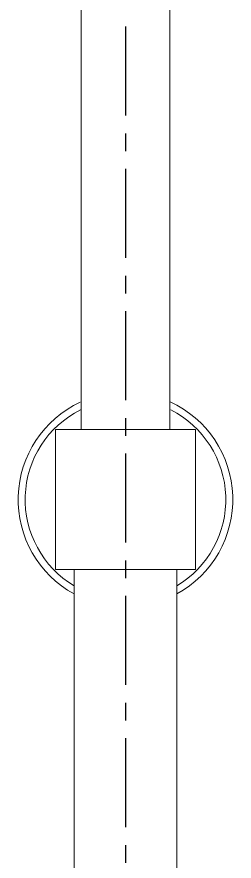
# Model space of a CAD drawing. Header units: millimetres. Extents: x 2915 to 5291, y 1031 to 4391.
# Drawn here: x 3753.8 to 3800.4, y 2786.9 to 2967.7 of the extents above; entities that cross this region are included whole.
import ezdxf

# ---------------------------------------------------------------- set-up
doc = ezdxf.new("R2010")
doc.units = ezdxf.units.MM
doc.linetypes.add('CENTERX2', pattern=[20.32, 12.7, -2.54, 2.54, -2.54])
doc.layers.add('CENTER', color=1, linetype='CENTERX2')

msp = doc.modelspace()

# ---------------------------------------------------------------- linework, layer by layer
at = {"linetype": 'Continuous', "lineweight": 18, "extrusion": (0, 1, 0)}
for p, q in [((3762.07, 2879.29), (3792.07, 2879.29)), ((3762.07, 2879.29), (3762.07, 2849.29)), ((3792.07, 2849.29), (3792.07, 2879.29)), ((3762.07, 2849.29), (3792.07, 2849.29)), ((3766.07, 2849.29), (3766.07, 2556.83)), ((3788.07, 2556.94), (3788.07, 2849.29))]:
    msp.add_line(p, q, dxfattribs=at)
at = {"linetype": 'Continuous', "lineweight": 18, "extrusion": (0, 0, -1)}
for start, end in [(298.5694, 65.0587), (114.57, 241.4306)]:
    msp.add_arc((-3777.07, 2864.29), 23, start, end, dxfattribs=at)
at = {"linetype": 'Continuous', "lineweight": 13}
for start, end in [(116.5837, 239.2312), (300.7688, 63.1913)]:
    msp.add_arc((3777.07, 2864.29), 21.5, start, end, dxfattribs=at)
at = {"linetype": 'Continuous', "lineweight": 18}
for points, knots in [([(3767.57, 3036.94), (3767.57, 3003.73), (3767.57, 2970.53), (3767.57, 2937.32), (3767.57, 2937.31), (3767.57, 2937.3), (3767.57, 2937.29), (3767.57, 2933.22), (3767.57, 2924.47), (3767.57, 2911.12), (3767.57, 2897.33), (3767.57, 2886.75), (3767.57, 2880.76), (3767.57, 2879.29)], [-1.717996, -1.717996, -1.717996, -1.717996, -0.000392, -0.000392, -0.000392, 0, 0, 0, 0.210565, 0.452609, 0.690379, 0.923877, 1, 1, 1, 1]), ([(3786.57, 2879.29), (3786.57, 2891.04), (3786.57, 2910.37), (3786.57, 2929.71), (3786.57, 2937.3), (3786.57, 2937.4), (3786.57, 2937.51), (3786.57, 2937.62), (3786.57, 2970.73), (3786.57, 3003.84), (3786.57, 3036.94)], [0, 0, 0, 0, 0.607473, 1, 1, 1, 1.005581, 1.005581, 1.005581, 2.717938, 2.717938, 2.717938, 2.717938])]:
    msp.add_open_spline(points, degree=3, knots=knots, dxfattribs=at)
at = {"layer": 'CENTER', "ltscale": 1.5}
msp.add_line((3777.07, 3148.45), (3777.07, 1836.34), dxfattribs=at)

doc.saveas('drawing.dxf')
